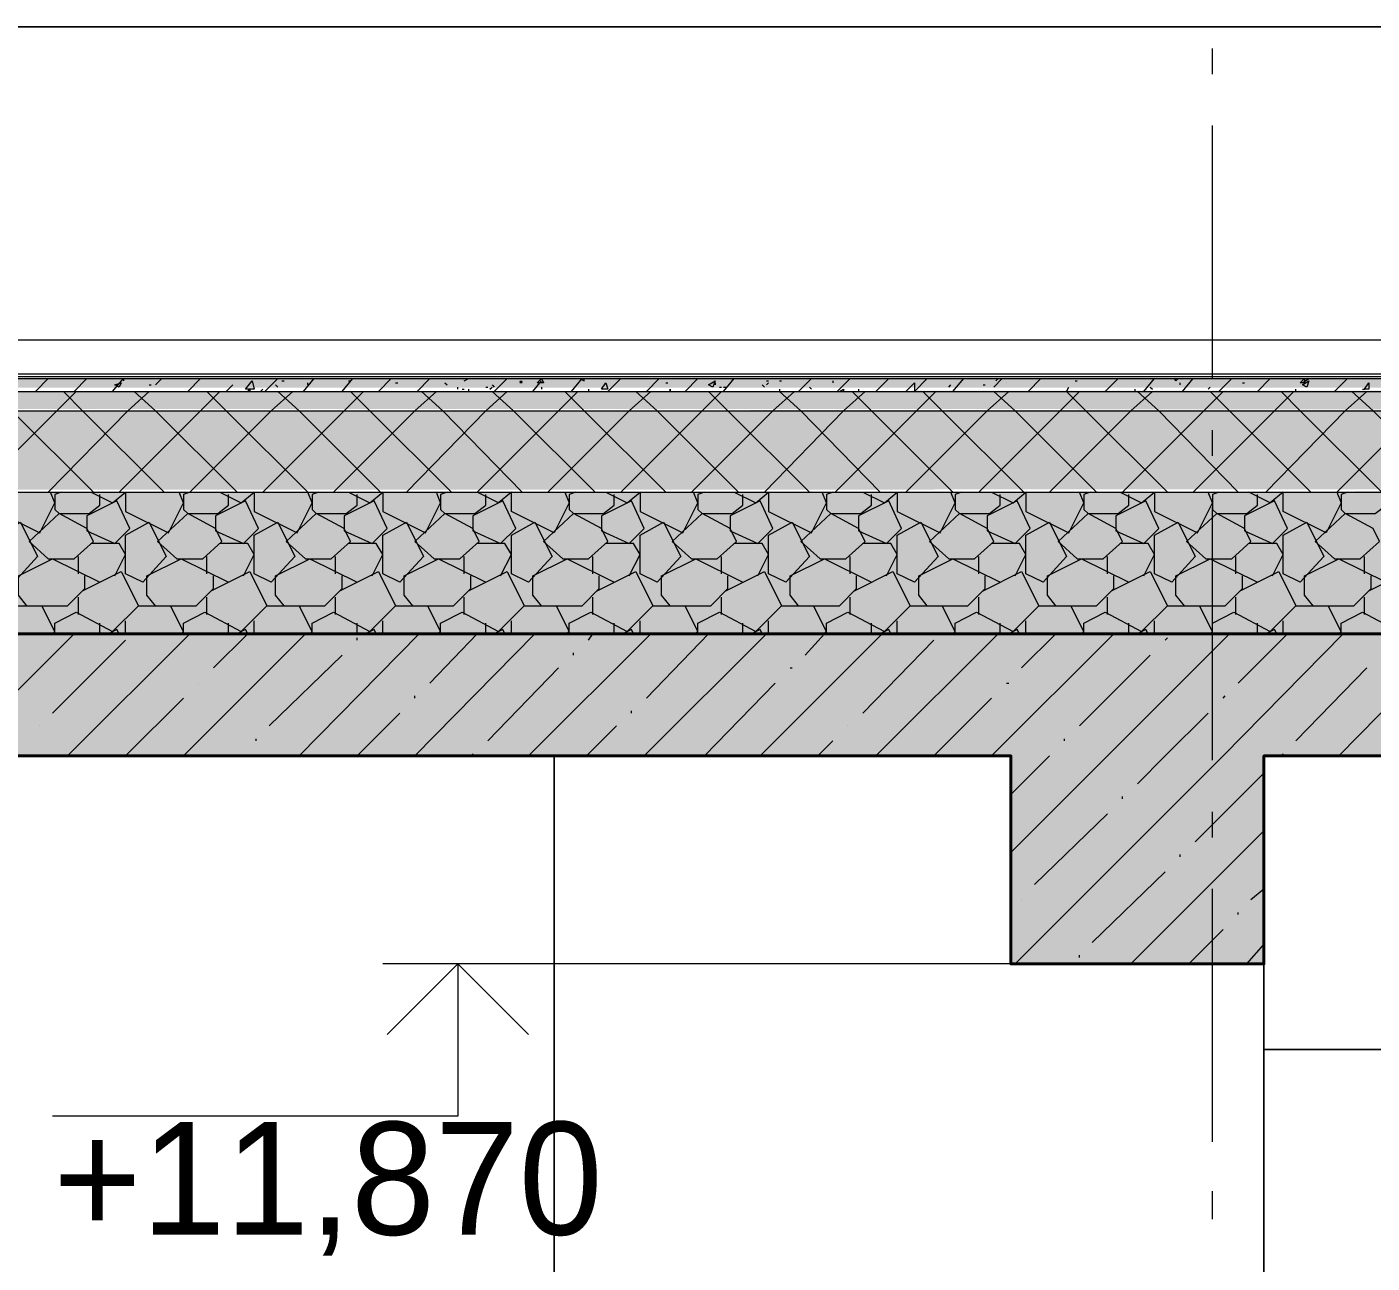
# Model space of a CAD drawing. Header units: millimetres. Extents: x -135211 to 49383, y -8033 to 228499.
# Drawn here: x -97988 to -95332, y 18123 to 20563 of the extents above; entities that cross this region are included whole.
import ezdxf

# ---------------------------------------------------------------- set-up
doc = ezdxf.new("R2010")
doc.units = ezdxf.units.MM
doc.layers.add('PDF _Геометрия', color=7, linetype='Continuous', true_color=0x1d1d1d)
doc.layers.add('PDF _Сплошная заливка', color=7, linetype='Continuous', true_color=0xffffff)
doc.layers.add('PDF _Текст', color=7, linetype='Continuous')

msp = doc.modelspace()

# ---------------------------------------------------------------- hatches: boundary and pattern name
at = {"layer": 'PDF _Сплошная заливка', "transparency": 33554559}
for points in [[(-78050.7, 19936.6), (-78300.5, 19932.4), (-78546, 19928.2), (-79045.5, 19919.7), (-79291, 19915.5), (-79790.5, 19907), (-80036, 19902.8), (-80285.8, 19898.6), (-80531.3, 19894.3), (-81030.8, 19885.9), (-81276.3, 19881.6), (-81775.8, 19873.2), (-101616.2, 19868.9), (-101616.2, 19873.2), (-101802.5, 19881.6), (-101899.8, 19885.9), (-101993, 19890.1), (-102090.3, 19894.3), (-102183.5, 19898.6), (-102280.8, 19902.8), (-102467.1, 19911.3), (-102564.4, 19915.5), (-102657.6, 19919.7), (-102754.9, 19923.9), (-102848.1, 19928.2), (-102945.4, 19932.4), (-103038.5, 19936.6), (-103135.9, 19936.6), (-103135.9, 19911.3), (-103038.5, 19911.3), (-102945.4, 19907), (-102848.1, 19902.8), (-102754.9, 19898.6), (-102657.6, 19894.3), (-102564.4, 19890.1), (-102467.1, 19885.9), (-102373.9, 19881.6), (-102276.6, 19877.4), (-102090.3, 19868.9), (-101993, 19864.7), (-101899.8, 19860.5), (-101802.5, 19856.2), (-101709.4, 19852), (-81674.2, 19847.8), (-81674.2, 19852), (-78059.2, 19911.3), (-77805.2, 19911.3), (-77805.2, 19936.6)], [(-78050.7, 19911.3), (-78300.5, 19907), (-78546, 19902.8), (-79045.5, 19894.3), (-79291, 19890.1), (-79790.5, 19881.6), (-80036, 19877.4), (-80285.8, 19873.2), (-80531.3, 19868.9), (-81030.8, 19860.5), (-81276.3, 19856.2), (-81775.8, 19847.8), (-101616.2, 19843.5), (-101616.2, 19847.8), (-101802.5, 19856.2), (-101899.8, 19860.5), (-101993, 19864.7), (-102090.3, 19868.9), (-102183.5, 19873.2), (-102280.8, 19877.4), (-102467.1, 19885.9), (-102564.4, 19890.1), (-102657.6, 19894.3), (-102754.9, 19898.6), (-102848.1, 19902.8), (-102945.4, 19907), (-103038.5, 19911.3), (-103135.9, 19911.3), (-103135.9, 19873.2), (-103038.5, 19873.2), (-102945.4, 19868.9), (-102848.1, 19864.7), (-102754.9, 19860.5), (-102657.6, 19856.2), (-102564.4, 19852), (-102467.1, 19847.8), (-102373.9, 19843.5), (-102276.6, 19839.3), (-102090.3, 19830.8), (-101993, 19826.6), (-101899.8, 19822.4), (-101802.5, 19818.1), (-101616.2, 19809.7), (-81674.2, 19805.4), (-81674.2, 19809.7), (-81428.7, 19813.9), (-79739.7, 19843.5), (-79494.2, 19847.8), (-78046.5, 19873.2), (-77805.2, 19873.2), (-77805.2, 19911.3)], [(-78050.7, 19873.2), (-78300.5, 19868.9), (-78546, 19864.7), (-79045.5, 19856.2), (-79291, 19852), (-79790.5, 19843.5), (-80036, 19839.3), (-80285.8, 19835.1), (-80531.3, 19830.8), (-81030.8, 19822.4), (-81276.3, 19818.1), (-81775.8, 19809.7), (-101616.2, 19805.4), (-101616.2, 19809.7), (-101802.5, 19818.1), (-101899.8, 19822.4), (-101993, 19826.6), (-102090.3, 19830.8), (-102183.5, 19835.1), (-102280.8, 19839.3), (-102467.1, 19847.8), (-102564.4, 19852), (-102657.6, 19856.2), (-102754.9, 19860.5), (-102848.1, 19864.7), (-102945.4, 19868.9), (-103038.5, 19873.2), (-103135.9, 19873.2), (-103135.9, 19712.3), (-103038.5, 19712.3), (-102945.4, 19708.1), (-102848.1, 19703.8), (-102754.9, 19699.6), (-102657.6, 19695.4), (-102564.4, 19691.1), (-102467.1, 19686.9), (-102280.8, 19678.4), (-102183.5, 19674.2), (-102090.3, 19670), (-101993, 19665.7), (-101899.8, 19661.5), (-101802.5, 19657.3), (-101616.2, 19648.8), (-101171.8, 19644.6), (-101171.8, 19648.8), (-81674.2, 19653), (-78059.2, 19712.3), (-77805.2, 19712.3), (-77805.2, 19873.2)], [(-78050.7, 19712.3), (-78550.2, 19703.8), (-78795.8, 19699.6), (-79295.3, 19691.1), (-79540.8, 19686.9), (-80040.3, 19678.4), (-80285.8, 19674.2), (-80785.3, 19665.7), (-81030.8, 19661.5), (-81780.1, 19648.8), (-101616.2, 19644.6), (-101616.2, 19648.8), (-101802.5, 19657.3), (-101899.8, 19661.5), (-101993, 19665.7), (-102090.3, 19670), (-102183.5, 19674.2), (-102280.8, 19678.4), (-102467.1, 19686.9), (-102564.4, 19691.1), (-102657.6, 19695.4), (-102754.9, 19699.6), (-102848.1, 19703.8), (-102945.4, 19708.1), (-103038.5, 19712.3), (-103135.9, 19712.3), (-103135.9, 19365.2), (-77805.2, 19365.2), (-77805.2, 19712.3)]]:
    msp.add_hatch(color=256, dxfattribs=at).paths.add_polyline_path(points)
h = msp.add_hatch(color=256, dxfattribs=at)
h.paths.add_polyline_path([(-77398.8, 19123.9), (-77398.8, 19364.2), (-103546, 19364.2), (-103546, 19123.9)])
h.paths.add_polyline_path([(146.8, 19123.9), (146.8, 19364.2), (-2304.2, 19364.2), (-2304.2, 19123.9)])
h.paths.add_polyline_path([(-4501.1, 19123.9), (-4501.1, 19364.2), (-25450.6, 19364.2), (-25450.6, 19123.9)])
h.paths.add_polyline_path([(-26102.5, 19123.9), (-26102.5, 19364.2), (-26352.2, 19364.2), (-26352.2, 19123.9)])

# ---------------------------------------------------------------- linework, layer by layer
at = {"layer": 'PDF _Геометрия', "color": 7, "lineweight": 40}
msp.add_lwpolyline([(-77648.6, 19365.2), (-103296.8, 19365.2), (-103296.8, 20563.1), (-103546.5, 20563.1), (-103546.5, 19365.2), (-103546.5, 19123.9), (-103546.5, 18544), (-103047, 18544), (-103047, 19123.9), (-96045.5, 19123.9), (-96045.5, 18713.3), (-95546, 18713.3), (-95546, 19123.9), (-91693.9, 19123.9)], dxfattribs=at)
at = {"layer": 'PDF _Геометрия', "color": 7, "lineweight": 9}
for points in [[(-103127.4, 19945.1), (-103127.4, 20563.1), (-103131.7, 20563.1), (-103135.9, 20563.1), (-103144.4, 20563.1), (-103296.8, 20563.1), (-103296.8, 19365.2), (-103144.4, 19365.2), (-103135.9, 19365.2), (-77805.2, 19365.2)], [(-77805.2, 19945.1), (-77805.2, 19940.9), (-77805.2, 19936.6), (-77805.2, 19911.3), (-77805.2, 19873.2), (-77805.2, 19712.3), (-77805.2, 19365.2), (-77796.7, 19365.2), (-77648.6, 19365.2), (-77648.6, 20563.1), (-77796.7, 20563.1), (-77805.2, 20563.1), (-77809.4, 20563.1), (-77813.7, 20563.1), (-77813.7, 19945.1), (-81775.8, 19877.4), (-101616.2, 19877.4), (-103127.4, 19945.1), (-82863.7, 19945.1)], [(-95647.6, 20470), (-95647.6, 20520.8)], [(-95647.6, 19868.9), (-95647.6, 20368.4)], [(-95647.6, 19716.5), (-95647.6, 19767.3)], [(-95647.6, 19115.4), (-95647.6, 19614.9)], [(-102564.4, 19123.9), (-96947.2, 19123.9), (-96947.2, 17312.1), (-103047, 17312.1), (-103047, 19123.9), (-103047, 15242.2), (-103047, 17079.3)], [(-96947.2, 15242.2), (-96947.2, 19123.9), (-96845.6, 19123.9), (-96045.5, 19123.9)], [(-94208.4, 19123.9), (-95546, 19123.9), (-95546, 18544), (-93996.7, 18544), (-93996.7, 19123.9)], [(-95647.6, 18963), (-95647.6, 19013.8)], [(-95647.6, 18361.9), (-95647.6, 18861.4)], [(-95800, 18713.3), (-96011.6, 18713.3), (-97137.6, 18713.3), (-97137.6, 18412.7), (-97937.7, 18412.7)], [(-96989.5, 18713.3), (-97285.8, 18713.3)], [(-95647.6, 18209.6), (-95647.6, 18264.6)]]:
    msp.add_lwpolyline(points, dxfattribs=at)
for points in [[(-103127.4, 20563.1), (-82829.9, 20563.1)], [(-95546, 19123.9), (-95546, 15242.2)], [(-93996.7, 15843.3), (-93996.7, 18544), (-95546, 18544), (-95546, 15843.3)]]:
    msp.add_lwpolyline(points, close=True, dxfattribs=at)
at = {"layer": 'PDF _Геометрия', "color": 7, "lineweight": 20}
for points in [[(-103131.7, 19945.1), (-103135.9, 19945.1), (-103135.9, 19940.9), (-101616.2, 19873.2), (-81775.8, 19873.2), (-77805.2, 19940.9), (-77805.2, 19945.1), (-77809.4, 19945.1)], [(-103135.9, 19940.9), (-103135.9, 19936.6), (-101616.2, 19868.9), (-81775.8, 19868.9), (-77805.2, 19936.6), (-77805.2, 19940.9)], [(-103135.9, 19936.6), (-103135.9, 19911.3), (-101616.2, 19843.5), (-81775.8, 19843.5), (-77805.2, 19911.3), (-77805.2, 19936.6)], [(-103135.9, 19911.3), (-103135.9, 19873.2), (-101616.2, 19805.4), (-81775.8, 19805.4), (-77805.2, 19873.2), (-77805.2, 19911.3)], [(-103135.9, 19873.2), (-103135.9, 19712.3), (-101616.2, 19644.6), (-81780.1, 19644.6), (-77805.2, 19712.3), (-77805.2, 19873.2)]]:
    msp.add_lwpolyline(points, dxfattribs=at)
at = {"layer": 'PDF _Геометрия', "lineweight": 9}
for points in [[(-97971.6, 19843.5), (-97946.2, 19868.9)], [(-97895.4, 19843.5), (-97870, 19868.9)], [(-97819.2, 19843.5), (-97798, 19868.9), (-97798, 19864.7)], [(-97734.5, 19856.2), (-97721.8, 19868.9)], [(-97671, 19843.5), (-97645.6, 19868.9)], [(-97569.4, 19868.9), (-97569.4, 19868.9)], [(-97518.6, 19843.5), (-97493.2, 19868.9)], [(-97446.7, 19868.9), (-97446.7, 19868.9)], [(-97442.4, 19843.5), (-97421.3, 19868.9)], [(-97366.2, 19843.5), (-97345.1, 19868.9)], [(-97294.3, 19843.5), (-97268.9, 19868.9)], [(-97218.1, 19843.5), (-97192.7, 19868.9)], [(-97124.9, 19864.7), (-97116.5, 19868.9)], [(-97065.7, 19843.5), (-97040.3, 19868.9)], [(-96913.3, 19843.5), (-96892.1, 19868.9)], [(-96913.3, 19868.9), (-96913.3, 19868.9)], [(-96896.4, 19868.9), (-96887.9, 19864.7), (-96887.9, 19868.9)], [(-96841.3, 19843.5), (-96815.9, 19868.9)], [(-96765.1, 19843.5), (-96739.7, 19868.9)], [(-96688.9, 19843.5), (-96663.5, 19868.9)], [(-96612.7, 19843.5), (-96591.6, 19868.9)], [(-96464.6, 19843.5), (-96439.2, 19868.9)], [(-96388.4, 19843.5), (-96363, 19868.9)], [(-96312.2, 19843.5), (-96286.8, 19868.9)], [(-96252.9, 19843.5), (-96236, 19860.5), (-96236, 19843.5), (-96210.6, 19868.9)], [(-96159.8, 19843.5), (-96138.6, 19868.9)], [(-96079.4, 19852), (-96062.4, 19868.9)], [(-96075.1, 19864.7), (-96070.9, 19868.9)], [(-96011.6, 19843.5), (-95986.2, 19868.9)], [(-95859.3, 19843.5), (-95833.9, 19868.9)], [(-95783.1, 19843.5), (-95761.9, 19868.9)], [(-95723.8, 19868.9), (-95719.6, 19864.7), (-95715.3, 19868.9)], [(-95706.9, 19843.5), (-95685.7, 19868.9)], [(-95664.5, 19868.9), (-95664.5, 19868.9)], [(-95634.9, 19843.5), (-95609.5, 19868.9)], [(-95622.2, 19868.9), (-95622.2, 19868.9)], [(-95558.7, 19843.5), (-95533.3, 19868.9)], [(-95469.8, 19860.5), (-95457.1, 19868.9)], [(-95406.3, 19843.5), (-95380.9, 19868.9)], [(-98090.1, 19644.6), (-97929.2, 19805.4), (-97891.1, 19843.5)], [(-97857.3, 19644.6), (-98018.1, 19805.4), (-98056.2, 19843.5)], [(-97946.2, 19644.6), (-97789.5, 19805.4), (-97747.2, 19843.5)], [(-97717.6, 19644.6), (-97878.4, 19805.4), (-97916.5, 19843.5)], [(-97886.9, 19856.2), (-97886.9, 19856.2)], [(-97806.5, 19644.6), (-97645.6, 19805.4), (-97607.5, 19843.5)], [(-97573.6, 19644.6), (-97734.5, 19805.4), (-97776.8, 19843.5)], [(-97747.2, 19856.2), (-97743, 19856.2)], [(-97463.6, 19843.5), (-97505.9, 19805.4), (-97666.8, 19644.6), (-97679.5, 19640.3), (-97679.5, 19610.7), (-97671, 19602.2), (-97730.3, 19547.2), (-97692.2, 19513.3), (-97641.4, 19513.3), (-97603.3, 19547.2), (-97616, 19572.6), (-97671, 19602.2), (-97611.7, 19602.2), (-97590.6, 19619.2), (-97590.6, 19640.3)], [(-97607.5, 19644.6), (-97565.2, 19623.4), (-97539.8, 19644.6), (-97539.8, 19606.5), (-97455.1, 19564.1), (-97425.5, 19623.4), (-97434, 19644.6), (-97594.8, 19805.4), (-97632.9, 19843.5)], [(-97594.8, 19843.5), (-97582.1, 19856.2)], [(-97552.5, 19843.5), (-97548.3, 19847.8), (-97548.3, 19843.5)], [(-97527.1, 19860.5), (-97527.1, 19860.5)], [(-97527.1, 19843.5), (-97522.9, 19847.8)], [(-97522.9, 19644.6), (-97362, 19805.4), (-97323.9, 19843.5)], [(-97497.5, 19856.2), (-97493.2, 19852)], [(-97290, 19644.6), (-97450.9, 19805.4), (-97493.2, 19843.5)], [(-97484.8, 19864.7), (-97480.5, 19864.7)], [(-97434, 19856.2), (-97434, 19860.5)], [(-97383.2, 19644.6), (-97222.3, 19805.4), (-97180, 19843.5)], [(-97353.5, 19864.7), (-97349.3, 19864.7)], [(-97150.3, 19644.6), (-97311.2, 19805.4), (-97349.3, 19843.5)], [(-97260.4, 19860.5), (-97256.2, 19860.5)], [(-97239.2, 19644.6), (-97082.6, 19805.4), (-97040.3, 19843.5)], [(-97010.7, 19644.6), (-97167.3, 19805.4), (-97209.6, 19843.5)], [(-97163, 19860.5), (-97158.8, 19856.2)], [(-97137.6, 19847.8), (-97137.6, 19852)], [(-97129.2, 19847.8), (-97124.9, 19847.8)], [(-97116.5, 19847.8), (-97116.5, 19843.5)], [(-96926, 19644.6), (-96917.5, 19623.4), (-96947.2, 19564.1), (-97031.8, 19606.5), (-97031.8, 19644.6), (-97057.2, 19623.4), (-97099.5, 19644.6), (-96938.7, 19805.4), (-96900.6, 19843.5)], [(-97082.6, 19852), (-97078.4, 19852)], [(-97074.1, 19847.8), (-97069.9, 19852)], [(-97069.9, 19856.2), (-97065.7, 19852)], [(-96866.7, 19644.6), (-97027.6, 19805.4), (-97069.9, 19843.5)], [(-97014.9, 19860.5), (-97010.7, 19864.7)], [(-97014.9, 19864.7), (-97010.7, 19860.5)], [(-96989.5, 19843.5), (-96972.6, 19864.7)], [(-96981, 19860.5), (-96981, 19860.5)], [(-96972.6, 19852), (-96972.6, 19847.8)], [(-96959.9, 19644.6), (-96799, 19805.4), (-96756.7, 19843.5)], [(-96727, 19644.6), (-96887.9, 19805.4), (-96926, 19843.5)], [(-96879.4, 19847.8), (-96879.4, 19843.5)], [(-96820.2, 19864.7), (-96820.2, 19864.7)], [(-96815.9, 19644.6), (-96655.1, 19805.4), (-96617, 19843.5)], [(-96583.1, 19644.6), (-96744, 19805.4), (-96786.3, 19843.5)], [(-96727, 19860.5), (-96722.8, 19860.5)], [(-96676.2, 19644.6), (-96515.4, 19805.4), (-96473.1, 19843.5)], [(-96443.4, 19644.6), (-96604.3, 19805.4), (-96642.4, 19843.5)], [(-96629.7, 19860.5), (-96629.7, 19856.2)], [(-96621.2, 19852), (-96617, 19852)], [(-96612.7, 19852), (-96608.5, 19852)], [(-96536.5, 19856.2), (-96532.3, 19852)], [(-96532.3, 19644.6), (-96375.7, 19805.4), (-96333.4, 19843.5)], [(-96528.1, 19864.7), (-96523.8, 19864.7)], [(-96528.1, 19856.2), (-96523.8, 19860.5)], [(-96502.7, 19864.7), (-96498.4, 19864.7)], [(-96502.7, 19847.8), (-96502.7, 19843.5), (-96460.4, 19805.4), (-96303.7, 19644.6)], [(-96443.4, 19852), (-96439.2, 19847.8)], [(-96396.9, 19864.7), (-96396.9, 19860.5)], [(-96392.6, 19644.6), (-96231.8, 19805.4), (-96193.7, 19843.5)], [(-96384.2, 19843.5), (-96375.7, 19847.8), (-96375.7, 19843.5)], [(-96159.8, 19644.6), (-96320.7, 19805.4), (-96358.8, 19843.5)], [(-96346.1, 19847.8), (-96346.1, 19843.5)], [(-96252.9, 19644.6), (-96092.1, 19805.4), (-96049.7, 19843.5)], [(-96020.1, 19644.6), (-96181, 19805.4), (-96219.1, 19843.5)], [(-96168.3, 19852), (-96164, 19856.2)], [(-96147.1, 19860.5), (-96147.1, 19860.5)], [(-96109, 19644.6), (-95948.1, 19805.4), (-95910.1, 19843.5)], [(-96100.5, 19856.2), (-96096.3, 19856.2)], [(-95876.2, 19644.6), (-96037, 19805.4), (-96079.4, 19843.5)], [(-96054, 19860.5), (-96054, 19860.5)], [(-95969.3, 19644.6), (-95808.5, 19805.4), (-95766.1, 19843.5)], [(-95736.5, 19644.6), (-95897.4, 19805.4), (-95935.5, 19843.5), (-95931.2, 19852)], [(-95918.5, 19864.7), (-95914.3, 19864.7)], [(-95825.4, 19644.6), (-95664.5, 19805.4), (-95626.4, 19843.5)], [(-95800, 19843.5), (-95800, 19847.8)], [(-95596.8, 19644.6), (-95753.4, 19805.4), (-95795.8, 19843.5)], [(-95770.4, 19852), (-95766.1, 19847.8)], [(-95711.1, 19856.2), (-95711.1, 19860.5)], [(-95685.7, 19644.6), (-95524.8, 19805.4), (-95486.7, 19843.5)], [(-95656.1, 19847.8), (-95651.8, 19852)], [(-95452.9, 19644.6), (-95613.7, 19805.4), (-95651.8, 19843.5)], [(-95588.3, 19860.5), (-95584.1, 19860.5)], [(-95211.6, 19843.5), (-95203.1, 19847.8), (-95203.1, 19843.5), (-95241.2, 19805.4), (-95402.1, 19644.6), (-95393.6, 19623.4), (-95423.2, 19564.1), (-95507.9, 19606.5), (-95507.9, 19644.6), (-95533.3, 19623.4), (-95575.6, 19644.6)], [(-95541.8, 19644.6), (-95385.2, 19805.4), (-95342.8, 19843.5)], [(-95313.2, 19644.6), (-95474, 19805.4), (-95512.1, 19843.5)], [(-95482.5, 19843.5), (-95482.5, 19847.8)], [(-95169.3, 19644.6), (-95330.1, 19805.4), (-95372.5, 19843.5)], [(-95351.3, 19847.8), (-95347.1, 19847.8)], [(-98115.5, 19644.6), (-98073.2, 19623.4), (-98047.8, 19644.6), (-98047.8, 19606.5), (-97963.1, 19564.1), (-97933.5, 19623.4), (-97941.9, 19644.6)], [(-97920.8, 19644.6), (-97933.5, 19640.3), (-97933.5, 19610.7), (-97925, 19602.2), (-97984.3, 19547.2), (-97946.2, 19513.3), (-97895.4, 19513.3), (-97857.3, 19547.2), (-97870, 19572.6), (-97925, 19602.2), (-97865.7, 19602.2), (-97844.6, 19619.2), (-97844.6, 19640.3)], [(-97861.5, 19644.6), (-97819.2, 19623.4), (-97793.8, 19644.6), (-97793.8, 19606.5), (-97709.1, 19564.1), (-97679.5, 19623.4), (-97687.9, 19644.6)], [(-97412.8, 19644.6), (-97425.5, 19640.3), (-97425.5, 19610.7), (-97417, 19602.2), (-97476.3, 19547.2), (-97438.2, 19513.3), (-97387.4, 19513.3), (-97349.3, 19547.2), (-97362, 19572.6), (-97417, 19602.2), (-97357.8, 19602.2), (-97336.6, 19619.2), (-97336.6, 19640.3)], [(-97353.5, 19644.6), (-97311.2, 19623.4), (-97285.8, 19644.6), (-97285.8, 19606.5), (-97201.1, 19564.1), (-97171.5, 19623.4), (-97180, 19644.6)], [(-97158.8, 19644.6), (-97171.5, 19640.3), (-97171.5, 19610.7), (-97163, 19602.2), (-97222.3, 19547.2), (-97184.2, 19513.3), (-97133.4, 19513.3), (-97095.3, 19547.2), (-97108, 19572.6), (-97163, 19602.2), (-97103.8, 19602.2), (-97082.6, 19619.2), (-97082.6, 19640.3)], [(-96904.8, 19644.6), (-96917.5, 19640.3), (-96917.5, 19610.7), (-96909.1, 19602.2), (-96968.3, 19547.2), (-96930.2, 19513.3), (-96879.4, 19513.3), (-96841.3, 19547.2), (-96854, 19572.6), (-96909.1, 19602.2), (-96849.8, 19602.2), (-96828.6, 19619.2), (-96828.6, 19640.3)], [(-96845.6, 19644.6), (-96803.2, 19623.4), (-96777.8, 19644.6), (-96777.8, 19606.5), (-96693.2, 19564.1), (-96663.5, 19623.4), (-96672, 19644.6)], [(-96650.8, 19644.6), (-96663.5, 19640.3), (-96663.5, 19610.7), (-96655.1, 19602.2), (-96714.3, 19547.2), (-96676.2, 19513.3), (-96625.4, 19513.3), (-96587.3, 19547.2), (-96600, 19572.6), (-96655.1, 19602.2), (-96595.8, 19602.2), (-96574.6, 19619.2), (-96574.6, 19640.3)], [(-96591.6, 19644.6), (-96549.2, 19623.4), (-96523.8, 19644.6), (-96523.8, 19606.5), (-96439.2, 19564.1), (-96409.6, 19623.4), (-96418, 19644.6)], [(-96396.9, 19644.6), (-96409.6, 19640.3), (-96409.6, 19610.7), (-96401.1, 19602.2), (-96460.4, 19547.2), (-96422.3, 19513.3), (-96371.5, 19513.3), (-96333.4, 19547.2), (-96346.1, 19572.6), (-96401.1, 19602.2), (-96341.8, 19602.2), (-96320.7, 19619.2), (-96320.7, 19640.3)], [(-96337.6, 19644.6), (-96295.3, 19623.4), (-96269.9, 19644.6), (-96269.9, 19606.5), (-96185.2, 19564.1), (-96155.6, 19623.4), (-96164, 19644.6)], [(-96142.9, 19644.6), (-96155.6, 19640.3), (-96155.6, 19610.7), (-96147.1, 19602.2), (-96206.4, 19547.2), (-96168.3, 19513.3), (-96117.5, 19513.3), (-96079.4, 19547.2), (-96092.1, 19572.6), (-96147.1, 19602.2), (-96087.8, 19602.2), (-96066.7, 19619.2), (-96066.7, 19640.3)], [(-96083.6, 19644.6), (-96041.3, 19623.4), (-96015.9, 19644.6), (-96015.9, 19606.5), (-95931.2, 19564.1), (-95901.6, 19623.4), (-95910.1, 19644.6)], [(-95888.9, 19644.6), (-95901.6, 19640.3), (-95901.6, 19610.7), (-95893.1, 19602.2), (-95952.4, 19547.2), (-95914.3, 19513.3), (-95863.5, 19513.3), (-95825.4, 19547.2), (-95838.1, 19572.6), (-95893.1, 19602.2), (-95833.9, 19602.2), (-95812.7, 19619.2), (-95812.7, 19640.3)], [(-95829.6, 19644.6), (-95787.3, 19623.4), (-95761.9, 19644.6), (-95761.9, 19606.5), (-95677.2, 19564.1), (-95647.6, 19623.4), (-95656.1, 19644.6)], [(-95634.9, 19644.6), (-95647.6, 19640.3), (-95647.6, 19610.7), (-95639.1, 19602.2), (-95698.4, 19547.2), (-95660.3, 19513.3), (-95609.5, 19513.3), (-95571.4, 19547.2), (-95584.1, 19572.6), (-95639.1, 19602.2), (-95579.9, 19602.2), (-95558.7, 19619.2), (-95558.7, 19640.3)], [(-95380.9, 19644.6), (-95393.6, 19640.3), (-95393.6, 19610.7), (-95385.2, 19602.2), (-95444.4, 19547.2), (-95406.3, 19513.3), (-95355.5, 19513.3), (-95317.4, 19547.2), (-95330.1, 19572.6), (-95385.2, 19602.2), (-95325.9, 19602.2), (-95304.7, 19619.2), (-95304.7, 19640.3)], [(-97814.9, 19479.5), (-97793.8, 19521.8), (-97806.5, 19543), (-97861.5, 19543)], [(-97560.9, 19479.5), (-97539.8, 19521.8), (-97552.5, 19543), (-97607.5, 19543)], [(-97307, 19479.5), (-97285.8, 19521.8), (-97298.5, 19543), (-97353.5, 19543)], [(-97053, 19479.5), (-97031.8, 19521.8), (-97044.5, 19543), (-97099.5, 19543)], [(-96799, 19479.5), (-96777.8, 19521.8), (-96790.5, 19543), (-96845.6, 19543)], [(-96545, 19479.5), (-96523.8, 19521.8), (-96536.5, 19543), (-96591.6, 19543)], [(-96291, 19479.5), (-96269.9, 19521.8), (-96282.6, 19543), (-96337.6, 19543)], [(-96037, 19479.5), (-96015.9, 19521.8), (-96028.6, 19543), (-96083.6, 19543)], [(-95783.1, 19479.5), (-95761.9, 19521.8), (-95774.6, 19543), (-95829.6, 19543)], [(-95529.1, 19479.5), (-95507.9, 19521.8), (-95520.6, 19543), (-95575.6, 19543)], [(-97988.5, 19420.2), (-98005.4, 19441.4), (-98005.4, 19479.5), (-97937.7, 19513.3), (-97844.6, 19466.8)], [(-97886.9, 19483.7), (-97886.9, 19517.6)], [(-97734.5, 19420.2), (-97751.4, 19441.4), (-97751.4, 19479.5), (-97683.7, 19513.3), (-97590.6, 19466.8)], [(-97632.9, 19483.7), (-97632.9, 19517.6)], [(-97480.5, 19420.2), (-97497.5, 19441.4), (-97497.5, 19479.5), (-97429.7, 19513.3), (-97336.6, 19466.8)], [(-97378.9, 19483.7), (-97378.9, 19517.6)], [(-97226.5, 19420.2), (-97243.5, 19441.4), (-97243.5, 19479.5), (-97175.7, 19513.3), (-97082.6, 19466.8)], [(-97124.9, 19483.7), (-97124.9, 19517.6)], [(-96972.6, 19420.2), (-96989.5, 19441.4), (-96989.5, 19479.5), (-96921.8, 19513.3), (-96828.6, 19466.8)], [(-96871, 19483.7), (-96871, 19517.6)], [(-96718.6, 19420.2), (-96735.5, 19441.4), (-96735.5, 19479.5), (-96667.8, 19513.3), (-96574.6, 19466.8)], [(-96617, 19483.7), (-96617, 19517.6)], [(-96464.6, 19420.2), (-96481.5, 19441.4), (-96481.5, 19479.5), (-96413.8, 19513.3), (-96320.7, 19466.8)], [(-96363, 19483.7), (-96363, 19517.6)], [(-96210.6, 19420.2), (-96227.5, 19441.4), (-96227.5, 19479.5), (-96159.8, 19513.3), (-96066.7, 19466.8)], [(-96109, 19483.7), (-96109, 19517.6)], [(-95956.6, 19420.2), (-95973.5, 19441.4), (-95973.5, 19479.5), (-95905.8, 19513.3), (-95812.7, 19466.8)], [(-95855, 19483.7), (-95855, 19517.6)], [(-95702.6, 19420.2), (-95719.6, 19441.4), (-95719.6, 19479.5), (-95651.8, 19513.3), (-95558.7, 19466.8)], [(-95601, 19483.7), (-95601, 19517.6)], [(-95448.6, 19420.2), (-95465.6, 19441.4), (-95465.6, 19479.5), (-95397.9, 19513.3), (-95304.7, 19466.8)], [(-95347.1, 19483.7), (-95347.1, 19517.6)], [(-98187.4, 19365.2), (-98187.4, 19386.3), (-98145.1, 19407.5), (-98073.2, 19369.4), (-98022.4, 19420.2), (-97908.1, 19420.2), (-97874.2, 19454.1), (-97874.2, 19479.5)], [(-97933.5, 19365.2), (-97933.5, 19386.3), (-97891.1, 19407.5), (-97819.2, 19369.4), (-97768.4, 19420.2), (-97654.1, 19420.2), (-97620.2, 19454.1), (-97620.2, 19479.5)], [(-97878.4, 19449.8), (-97802.2, 19487.9), (-97768.4, 19420.2)], [(-97679.5, 19365.2), (-97679.5, 19386.3), (-97637.1, 19407.5), (-97565.2, 19369.4), (-97514.4, 19420.2), (-97400.1, 19420.2), (-97366.2, 19454.1), (-97366.2, 19479.5)], [(-97624.4, 19449.8), (-97548.3, 19487.9), (-97514.4, 19420.2)], [(-97425.5, 19365.2), (-97425.5, 19386.3), (-97383.2, 19407.5), (-97311.2, 19369.4), (-97260.4, 19420.2), (-97146.1, 19420.2), (-97112.2, 19454.1), (-97112.2, 19479.5)], [(-97370.5, 19449.8), (-97294.3, 19487.9), (-97260.4, 19420.2)], [(-97171.5, 19365.2), (-97171.5, 19386.3), (-97129.2, 19407.5), (-97057.2, 19369.4), (-97006.4, 19420.2), (-96892.1, 19420.2), (-96858.3, 19454.1), (-96858.3, 19479.5)], [(-97116.5, 19449.8), (-97040.3, 19487.9), (-97006.4, 19420.2)], [(-96917.5, 19365.2), (-96917.5, 19386.3), (-96875.2, 19407.5), (-96803.2, 19369.4), (-96752.4, 19420.2), (-96638.1, 19420.2), (-96604.3, 19454.1), (-96604.3, 19479.5)], [(-96862.5, 19449.8), (-96786.3, 19487.9), (-96752.4, 19420.2)], [(-96663.5, 19365.2), (-96663.5, 19386.3), (-96621.2, 19407.5), (-96549.2, 19369.4), (-96498.4, 19420.2), (-96384.2, 19420.2), (-96350.3, 19454.1), (-96350.3, 19479.5)], [(-96608.5, 19449.8), (-96532.3, 19487.9), (-96498.4, 19420.2)], [(-96409.6, 19365.2), (-96409.6, 19386.3), (-96367.2, 19407.5), (-96295.3, 19369.4), (-96244.5, 19420.2), (-96130.2, 19420.2), (-96096.3, 19454.1), (-96096.3, 19479.5)], [(-96354.5, 19449.8), (-96278.3, 19487.9), (-96244.5, 19420.2)], [(-96155.6, 19365.2), (-96155.6, 19386.3), (-96113.2, 19407.5), (-96041.3, 19369.4), (-95990.5, 19420.2), (-95876.2, 19420.2), (-95842.3, 19454.1), (-95842.3, 19479.5)], [(-96100.5, 19449.8), (-96024.3, 19487.9), (-95990.5, 19420.2)], [(-95901.6, 19365.2), (-95901.6, 19386.3), (-95859.3, 19407.5), (-95787.3, 19369.4), (-95736.5, 19420.2), (-95622.2, 19420.2), (-95588.3, 19454.1), (-95588.3, 19479.5)], [(-95846.6, 19449.8), (-95770.4, 19487.9), (-95736.5, 19420.2)], [(-95647.6, 19365.2), (-95647.6, 19386.3), (-95605.3, 19407.5), (-95533.3, 19369.4), (-95482.5, 19420.2), (-95368.2, 19420.2), (-95334.4, 19454.1), (-95334.4, 19479.5)], [(-95592.6, 19449.8), (-95516.4, 19487.9), (-95482.5, 19420.2)], [(-95393.6, 19365.2), (-95393.6, 19386.3), (-95351.3, 19407.5), (-95279.3, 19369.4), (-95228.5, 19420.2), (-95114.2, 19420.2), (-95080.4, 19454.1), (-95080.4, 19479.5)], [(-95338.6, 19449.8), (-95262.4, 19487.9), (-95228.5, 19420.2)], [(-97937.7, 19365.2), (-97933.5, 19369.4), (-97958.9, 19420.2)], [(-97886.9, 19403.3), (-97886.9, 19437.1)], [(-97683.7, 19365.2), (-97679.5, 19369.4), (-97704.9, 19420.2)], [(-97632.9, 19403.3), (-97632.9, 19437.1)], [(-97429.7, 19365.2), (-97425.5, 19369.4), (-97450.9, 19420.2)], [(-97378.9, 19403.3), (-97378.9, 19437.1)], [(-97175.7, 19365.2), (-97171.5, 19369.4), (-97196.9, 19420.2)], [(-97124.9, 19403.3), (-97124.9, 19437.1)], [(-96921.8, 19365.2), (-96917.5, 19369.4), (-96942.9, 19420.2)], [(-96871, 19403.3), (-96871, 19437.1)], [(-96667.8, 19365.2), (-96663.5, 19369.4), (-96688.9, 19420.2)], [(-96617, 19403.3), (-96617, 19437.1)], [(-96451.9, 19322.9), (-96413.8, 19365.2), (-96409.6, 19369.4), (-96435, 19420.2)], [(-96363, 19403.3), (-96363, 19437.1)], [(-96159.8, 19365.2), (-96155.6, 19369.4), (-96181, 19420.2)], [(-96109, 19403.3), (-96109, 19437.1)], [(-95905.8, 19365.2), (-95901.6, 19369.4), (-95927, 19420.2)], [(-95855, 19403.3), (-95855, 19437.1)], [(-95651.8, 19365.2), (-95647.6, 19369.4), (-95673, 19420.2)], [(-95601, 19403.3), (-95601, 19437.1)], [(-95397.9, 19365.2), (-95393.6, 19369.4), (-95419, 19420.2)], [(-95347.1, 19403.3), (-95347.1, 19437.1)], [(-98136.6, 19123.9), (-97895.4, 19365.2)], [(-97908.1, 19123.9), (-97666.8, 19365.2)], [(-97848.8, 19365.2), (-97844.6, 19365.2), (-97844.6, 19386.3)], [(-97806.5, 19365.2), (-97810.7, 19373.7), (-97827.6, 19365.2)], [(-97793.8, 19365.2), (-97793.8, 19390.6)], [(-97679.5, 19123.9), (-97438.2, 19365.2)], [(-97620.2, 19297.5), (-97552.5, 19365.2), (-97556.7, 19373.7), (-97573.6, 19365.2)], [(-97594.8, 19365.2), (-97590.6, 19365.2), (-97590.6, 19386.3)], [(-97539.8, 19365.2), (-97539.8, 19390.6)], [(-97450.9, 19123.9), (-97213.8, 19365.2)], [(-97340.8, 19365.2), (-97336.6, 19365.2), (-97336.6, 19386.3)], [(-97298.5, 19365.2), (-97302.7, 19373.7), (-97319.7, 19365.2)], [(-97285.8, 19365.2), (-97285.8, 19390.6)], [(-97222.3, 19123.9), (-96985.3, 19365.2)], [(-97192.7, 19267.8), (-97099.5, 19365.2)], [(-97086.8, 19365.2), (-97082.6, 19365.2), (-97082.6, 19386.3)], [(-97044.5, 19365.2), (-97048.7, 19373.7), (-97065.7, 19365.2)], [(-97031.8, 19365.2), (-97031.8, 19390.6)], [(-96998, 19123.9), (-96756.7, 19365.2)], [(-96879.4, 19352.5), (-96871, 19365.2)], [(-96832.9, 19365.2), (-96828.6, 19365.2), (-96828.6, 19386.3)], [(-96790.5, 19365.2), (-96794.8, 19373.7), (-96811.7, 19365.2)], [(-96777.8, 19365.2), (-96777.8, 19390.6)], [(-96769.4, 19123.9), (-96528.1, 19365.2)], [(-96765.1, 19238.2), (-96642.4, 19365.2)], [(-96578.9, 19365.2), (-96574.6, 19365.2), (-96574.6, 19386.3)], [(-96536.5, 19365.2), (-96540.8, 19373.7), (-96557.7, 19365.2)], [(-96540.8, 19123.9), (-96299.5, 19365.2)], [(-96523.8, 19365.2), (-96523.8, 19390.6)], [(-96324.9, 19365.2), (-96320.7, 19365.2), (-96320.7, 19386.3)], [(-96312.2, 19123.9), (-96070.9, 19365.2), (-96066.7, 19365.2), (-96066.7, 19386.3)], [(-96282.6, 19365.2), (-96286.8, 19373.7), (-96303.7, 19365.2)], [(-96269.9, 19365.2), (-96269.9, 19390.6)], [(-96083.6, 19123.9), (-95842.3, 19365.2)], [(-96028.6, 19365.2), (-96032.8, 19373.7), (-96049.7, 19365.2)], [(-96045.5, 18933.4), (-95855, 19123.9), (-95613.7, 19365.2)], [(-96037, 18713.3), (-95626.4, 19123.9), (-95389.4, 19365.2)], [(-96024.3, 19297.5), (-95956.6, 19365.2)], [(-96015.9, 19365.2), (-96015.9, 19390.6)], [(-95816.9, 19365.2), (-95812.7, 19365.2), (-95812.7, 19386.3)], [(-95774.6, 19365.2), (-95778.8, 19373.7), (-95795.8, 19365.2)], [(-95761.9, 19365.2), (-95761.9, 19390.6)], [(-95596.8, 19267.8), (-95499.4, 19365.2)], [(-95562.9, 19365.2), (-95558.7, 19365.2), (-95558.7, 19386.3)], [(-95520.6, 19365.2), (-95524.8, 19373.7), (-95541.8, 19365.2)], [(-95507.9, 19365.2), (-95507.9, 19390.6)], [(-95397.9, 19123.9), (-95160.8, 19365.2)], [(-97937.7, 19208.6), (-97793.8, 19352.5)], [(-97336.6, 19352.5), (-97336.6, 19356.7)], [(-96337.6, 19208.6), (-96197.9, 19352.5)], [(-95740.7, 19352.5), (-95736.5, 19356.7)], [(-97510.2, 19183.2), (-97366.2, 19322.9)], [(-96909.1, 19322.9), (-96909.1, 19327.1)], [(-95910.1, 19183.2), (-95770.4, 19322.9)], [(-97078.4, 19153.5), (-96938.7, 19297.5)], [(-96481.5, 19297.5), (-96477.3, 19297.5)], [(-95482.5, 19153.5), (-95342.8, 19297.5)], [(-97649.8, 19267.8), (-97649.8, 19267.8)], [(-96650.8, 19123.9), (-96511.1, 19267.8)], [(-96054, 19267.8), (-96049.7, 19267.8)], [(-97793.8, 19123.9), (-97679.5, 19238.2)], [(-97222.3, 19238.2), (-97222.3, 19242.4)], [(-96197.9, 19123.9), (-96083.6, 19238.2)], [(-95626.4, 19238.2), (-95622.2, 19242.4)], [(-97336.6, 19123.9), (-97251.9, 19208.6)], [(-96794.8, 19208.6), (-96794.8, 19212.8)], [(-95795.8, 19068.9), (-95740.7, 19123.9), (-95656.1, 19208.6)], [(-97963.1, 19183.2), (-97963.1, 19183.2)], [(-96883.7, 19123.9), (-96824.4, 19183.2)], [(-96367.2, 19183.2), (-96367.2, 19183.2)], [(-97535.6, 19153.5), (-97535.6, 19157.8)], [(-96426.5, 19123.9), (-96396.9, 19153.5)], [(-95939.7, 19153.5), (-95939.7, 19157.8)], [(-97108, 19123.9), (-97108, 19128.1)], [(-95512.1, 19123.9), (-95507.9, 19128.1)], [(-97565.2, 19123.9), (-97565.2, 19123.9)], [(-96045.5, 19047.7), (-95969.3, 19123.9)], [(-95969.3, 19123.9), (-95969.3, 19123.9)], [(-95681.5, 18954.6), (-95546, 19090)], [(-95825.4, 19039.2), (-95825.4, 19043.5)], [(-95998.9, 18869.9), (-95855, 19009.6)], [(-95808.5, 18713.3), (-95546, 18975.7)], [(-95711.1, 18924.9), (-95711.1, 18929.2)], [(-95884.7, 18755.6), (-95740.7, 18895.3)], [(-95571.4, 18840.3), (-95546, 18861.4)], [(-96024.3, 18840.3), (-96024.3, 18840.3)], [(-95596.8, 18810.7), (-95596.8, 18814.9)], [(-95694.2, 18713.3), (-95626.4, 18781)], [(-95910.1, 18726), (-95910.1, 18730.2)], [(-95579.9, 18713.3), (-95546, 18751.4)]]:
    msp.add_lwpolyline(points, dxfattribs=at)
for points in [[(-96972.6, 19868.9), (-96968.3, 19860.5), (-96981, 19860.5)], [(-95465.6, 19868.9), (-95465.6, 19860.5), (-95474, 19860.5)], [(-97802.2, 19860.5), (-97806.5, 19852), (-97814.9, 19856.2)], [(-97539.8, 19847.8), (-97556.7, 19847.8), (-97544, 19864.7)], [(-96845.6, 19860.5), (-96841.3, 19847.8), (-96854, 19847.8)], [(-96718.6, 19847.8), (-96718.6, 19843.5)], [(-96629.7, 19864.7), (-96633.9, 19852), (-96642.4, 19856.2)], [(-95457.1, 19864.7), (-95461.3, 19852), (-95469.8, 19856.2)], [(-95338.6, 19860.5), (-95338.6, 19847.8), (-95347.1, 19847.8)], [(-97870, 19598), (-97870, 19568.4), (-97814.9, 19543), (-97785.3, 19572.6), (-97810.7, 19627.6)], [(-97616, 19598), (-97616, 19568.4), (-97560.9, 19543), (-97531.3, 19572.6), (-97556.7, 19627.6)], [(-97362, 19598), (-97362, 19568.4), (-97307, 19543), (-97277.3, 19572.6), (-97302.7, 19627.6)], [(-97108, 19598), (-97108, 19568.4), (-97053, 19543), (-97023.3, 19572.6), (-97048.7, 19627.6)], [(-96854, 19598), (-96854, 19568.4), (-96799, 19543), (-96769.4, 19572.6), (-96794.8, 19627.6)], [(-96600, 19598), (-96600, 19568.4), (-96545, 19543), (-96515.4, 19572.6), (-96540.8, 19627.6)], [(-96346.1, 19598), (-96346.1, 19568.4), (-96291, 19543), (-96261.4, 19572.6), (-96286.8, 19627.6)], [(-96092.1, 19598), (-96092.1, 19568.4), (-96037, 19543), (-96007.4, 19572.6), (-96032.8, 19627.6)], [(-95838.1, 19598), (-95838.1, 19568.4), (-95783.1, 19543), (-95753.4, 19572.6), (-95778.8, 19627.6)], [(-95584.1, 19598), (-95584.1, 19568.4), (-95529.1, 19543), (-95499.4, 19572.6), (-95524.8, 19627.6)], [(-98047.8, 19483.7), (-98047.8, 19559.9), (-98001.2, 19585.3), (-97967.3, 19517.6), (-98013.9, 19466.8)], [(-97793.8, 19483.7), (-97793.8, 19559.9), (-97747.2, 19585.3), (-97713.3, 19517.6), (-97759.9, 19466.8)], [(-97539.8, 19483.7), (-97539.8, 19559.9), (-97493.2, 19585.3), (-97459.4, 19517.6), (-97505.9, 19466.8)], [(-97285.8, 19483.7), (-97285.8, 19559.9), (-97239.2, 19585.3), (-97205.4, 19517.6), (-97251.9, 19466.8)], [(-97031.8, 19483.7), (-97031.8, 19559.9), (-96985.3, 19585.3), (-96951.4, 19517.6), (-96998, 19466.8)], [(-96777.8, 19483.7), (-96777.8, 19559.9), (-96731.3, 19585.3), (-96697.4, 19517.6), (-96744, 19466.8)], [(-96523.8, 19483.7), (-96523.8, 19559.9), (-96477.3, 19585.3), (-96443.4, 19517.6), (-96490, 19466.8)], [(-96269.9, 19483.7), (-96269.9, 19559.9), (-96223.3, 19585.3), (-96189.4, 19517.6), (-96236, 19466.8)], [(-96015.9, 19483.7), (-96015.9, 19559.9), (-95969.3, 19585.3), (-95935.5, 19517.6), (-95982, 19466.8)], [(-95761.9, 19483.7), (-95761.9, 19559.9), (-95715.3, 19585.3), (-95681.5, 19517.6), (-95728, 19466.8)], [(-95507.9, 19483.7), (-95507.9, 19559.9), (-95461.3, 19585.3), (-95427.5, 19517.6), (-95474, 19466.8)]]:
    msp.add_lwpolyline(points, close=True, dxfattribs=at)
at = {"layer": 'PDF _Геометрия', "color": 7, "lineweight": 18}
msp.add_lwpolyline([(-97277.3, 18573.6), (-97137.6, 18713.3), (-96998, 18573.6)], dxfattribs=at)
at = {"layer": 'PDF _Сплошная заливка', "lineweight": 5, "transparency": 33554559}
msp.add_solid([(-96045.5, 19123.9), (-96045.5, 18713.3), (-95546, 19123.9), (-95546, 18713.3)], dxfattribs=at)

# ---------------------------------------------------------------- texts
at = {"layer": 'PDF _Текст', "insert": (-97936.3, 18269.3), "char_height": 222.7, "attachment_point": 4, "style": ''}
msp.add_mtext('+11,870', dxfattribs=at)

doc.saveas('drawing.dxf')
